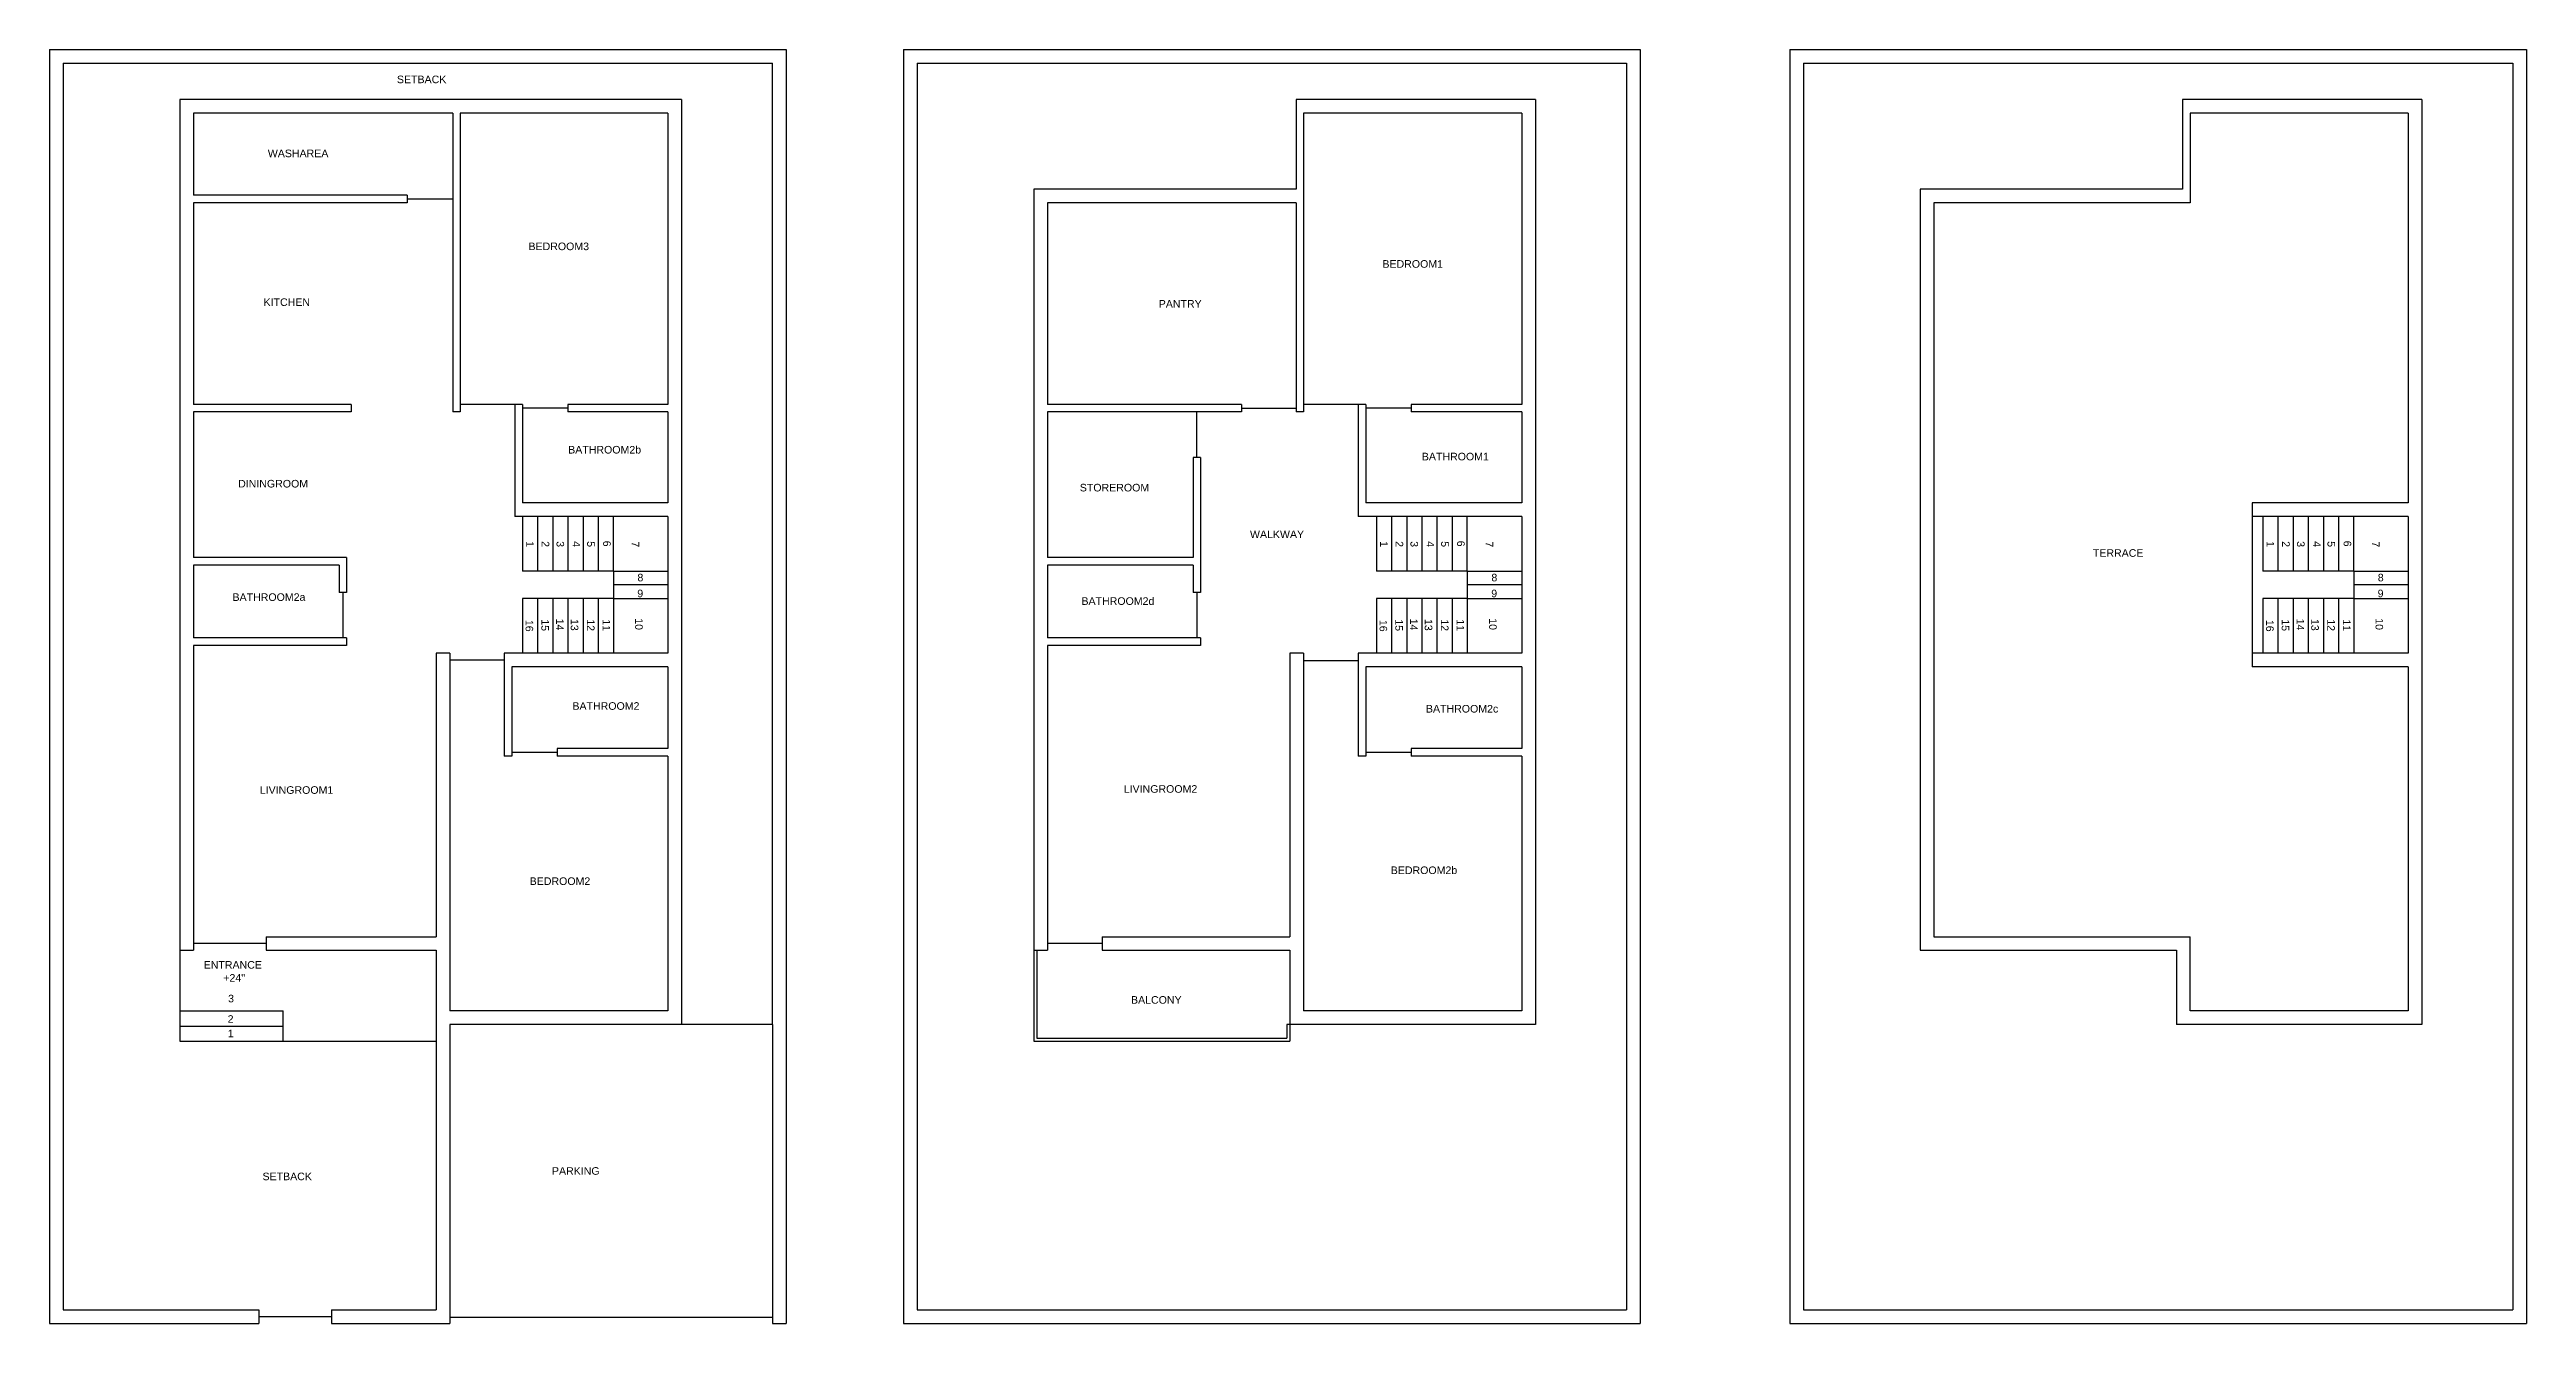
# Model space of a CAD drawing. Header units: inches. Extents: x 1104 to 2738, y -825 to 15.
import ezdxf

# ---------------------------------------------------------------- set-up
doc = ezdxf.new("R2010")
doc.units = ezdxf.units.IN
doc.header["$MEASUREMENT"] = 0
for name, color, linetype in [('Balcony', 7, 'Continuous'), ('BathRoom1', 7, 'Continuous'), ('BathRoom2', 7, 'Continuous'), ('BathRoom2a', 7, 'Continuous'), ('BathRoom2b', 7, 'Continuous'), ('BathRoom2c', 7, 'Continuous'), ('BathRoom2d', 7, 'Continuous'), ('BedRoom1', 7, 'Continuous'), ('BedRoom2', 7, 'Continuous'), ('BedRoom2b', 7, 'Continuous'), ('BedRoom3', 7, 'Continuous'), ('Boundary', 7, 'Continuous'), ('DiningRoom', 7, 'Continuous'), ('Door2.6fD.Panel', 7, 'Continuous'), ('Door3fD.Panel', 7, 'Continuous'), ('Door4fD.Panel', 7, 'Continuous'), ('Entrance_Staircase', 7, 'Continuous'), ('Kitchen', 7, 'Continuous'), ('LivingRoom1', 7, 'Continuous'), ('LivingRoom2', 7, 'Continuous'), ('Main_gate', 7, 'Continuous'), ('Pantry', 7, 'Continuous'), ('Parking', 7, 'Continuous'), ('Setback', 7, 'Continuous'), ('Staircase', 7, 'Continuous'), ('Staircase_innerwall', 7, 'Continuous'), ('Staircase_outertwall', 7, 'Continuous'), ('StoreRoom', 7, 'Continuous'), ('WashArea', 7, 'Continuous')]:
    doc.layers.add(name, color=color, linetype=linetype)
doc.layers.add('Terrace', color=7, linetype='Continuous', plot=False)
doc.layers.add('WalkWay', color=7, linetype='Continuous', plot=False)
doc.styles.get("Standard").update_dxf_attribs({"font": 'Arial.ttf'})

msp = doc.modelspace()

# ---------------------------------------------------------------- linework, layer by layer
for p, q in [((1374.9, -223.6), (1369.9, -223.6)), ((1410.9, -218.6), (1410.9, -292.6)), ((1890.4, -218.6), (1890.4, -223.6)), ((1863.4, -372.6), (1863.4, -377.6)), ((1367.9, -382.6), (1358.9, -382.6)), ((1403.9, -382.6), (1403.9, -450.6)), ((2002.4, -445.6), (2002.4, -450.6))]:
    msp.add_line(p, q)
at = {"layer": 'Balcony'}
for p, q in [((1753.4, -578.6), (1762.4, -578.6)), ((1753.4, -578.6), (1753.4, -638.6)), ((1755.4, -578.6), (1755.4, -636.6)), ((1798.4, -578.6), (1922.4, -578.6)), ((1922.4, -578.6), (1922.4, -627.6)), ((1755.4, -636.6), (1920.4, -636.6)), ((1920.4, -627.6), (1920.4, -636.6)), ((1922.4, -627.6), (1922.4, -638.6)), ((1753.4, -638.6), (1922.4, -638.6))]:
    msp.add_line(p, q, dxfattribs=at)
at = {"layer": 'BathRoom1'}
for p, q in [((1972.4, -218.6), (1967.4, -218.6)), ((1972.4, -218.6), (1972.4, -283.6)), ((2002.4, -218.6), (2002.4, -223.6)), ((2075.4, -223.6), (2002.4, -223.6)), ((2075.4, -223.6), (2075.4, -283.6)), ((2075.4, -283.6), (1972.4, -283.6))]:
    msp.add_line(p, q, dxfattribs=at)
at = {"layer": 'BathRoom2'}
for p, q in [((1511.9, -391.6), (1408.9, -391.6)), ((1408.9, -391.6), (1408.9, -450.6)), ((1511.9, -391.6), (1511.9, -445.6)), ((1511.9, -445.6), (1438.9, -445.6)), ((1438.9, -445.6), (1438.9, -450.6))]:
    msp.add_line(p, q, dxfattribs=at)
at = {"layer": 'BathRoom2a'}
for p, q in [((1294.9, -324.6), (1198.9, -324.6)), ((1198.9, -324.6), (1198.9, -372.6)), ((1294.9, -324.6), (1294.9, -342.6)), ((1299.9, -342.6), (1294.9, -342.6)), ((1299.9, -372.6), (1198.9, -372.6))]:
    msp.add_line(p, q, dxfattribs=at)
at = {"layer": 'BathRoom2b'}
for p, q in [((1415.9, -218.6), (1415.9, -283.6)), ((1511.9, -223.6), (1445.9, -223.6)), ((1511.9, -223.6), (1511.9, -283.6)), ((1511.9, -283.6), (1415.9, -283.6))]:
    msp.add_line(p, q, dxfattribs=at)
at = {"layer": 'BathRoom2c'}
for p, q in [((1967.4, -382.6), (1967.4, -450.6)), ((1972.4, -391.6), (1972.4, -450.6)), ((2075.4, -391.6), (1972.4, -391.6)), ((2075.4, -391.6), (2075.4, -445.6)), ((2075.4, -445.6), (2002.4, -445.6))]:
    msp.add_line(p, q, dxfattribs=at)
at = {"layer": 'BathRoom2d'}
for p, q in [((1858.4, -324.6), (1762.4, -324.6)), ((1762.4, -324.6), (1762.4, -372.6)), ((1858.4, -324.6), (1858.4, -342.6)), ((1863.4, -342.6), (1858.4, -342.6)), ((1863.4, -372.6), (1762.4, -372.6))]:
    msp.add_line(p, q, dxfattribs=at)
at = {"layer": 'BedRoom1'}
for p, q in [((1931.4, -26.6), (1931.4, -223.6)), ((2075.4, -26.6), (1931.4, -26.6)), ((2075.4, -26.6), (2075.4, -218.6)), ((2075.4, -218.6), (2002.4, -218.6))]:
    msp.add_line(p, q, dxfattribs=at)
at = {"layer": 'BedRoom2'}
for p, q in [((1367.9, -382.6), (1367.9, -618.6)), ((1408.9, -450.6), (1403.9, -450.6)), ((1511.9, -450.6), (1438.9, -450.6)), ((1511.9, -450.6), (1511.9, -618.6)), ((1511.9, -618.6), (1367.9, -618.6))]:
    msp.add_line(p, q, dxfattribs=at)
at = {"layer": 'BedRoom2b'}
for p, q in [((1931.4, -382.6), (1931.4, -618.6)), ((1972.4, -450.6), (1967.4, -450.6)), ((2075.4, -450.6), (2002.4, -450.6)), ((2075.4, -450.6), (2075.4, -618.6)), ((2075.4, -618.6), (1931.4, -618.6))]:
    msp.add_line(p, q, dxfattribs=at)
at = {"layer": 'BedRoom3'}
for p, q in [((1511.9, -26.6), (1374.9, -26.6)), ((1374.9, -26.6), (1374.9, -223.6)), ((1511.9, -26.6), (1511.9, -218.6)), ((1415.9, -218.6), (1410.9, -218.6)), ((1511.9, -218.6), (1445.9, -218.6)), ((1445.9, -218.6), (1445.9, -223.6))]:
    msp.add_line(p, q, dxfattribs=at)
at = {"layer": 'Boundary'}
for p, q in [((1103.9, 15.4), (1589.9, 15.4)), ((1103.9, 15.4), (1103.9, -824.6)), ((1589.9, 15.4), (1589.9, -824.6)), ((1667.4, 15.4), (2153.4, 15.4)), ((1667.4, 15.4), (1667.4, -824.6)), ((1676.4, 6.4), (2144.4, 6.4)), ((1676.4, 6.4), (1676.4, -815.6)), ((2144.4, 6.4), (2144.4, -815.6)), ((2153.4, 15.4), (2153.4, -824.6)), ((2252.3, 15.4), (2738.3, 15.4)), ((2252.3, 15.4), (2252.3, -824.6)), ((2261.3, 6.4), (2729.3, 6.4)), ((2261.3, 6.4), (2261.3, -815.6)), ((2729.3, 6.4), (2729.3, -815.6)), ((2738.3, 15.4), (2738.3, -824.6)), ((1926.4, -17.6), (1926.4, -76.6)), ((2084.4, -17.6), (1926.4, -17.6)), ((2084.4, -17.6), (2084.4, -627.6)), ((2511.3, -17.6), (2511.3, -76.6)), ((2669.3, -17.6), (2511.3, -17.6)), ((2669.3, -17.6), (2669.3, -627.6)), ((1926.4, -76.6), (1753.4, -76.6)), ((1753.4, -76.6), (1753.4, -578.6)), ((2511.3, -76.6), (2338.3, -76.6)), ((2338.3, -76.6), (2338.3, -578.6)), ((2338.3, -578.6), (2507.3, -578.6)), ((2507.3, -578.6), (2507.3, -627.6)), ((2084.4, -627.6), (1920.4, -627.6)), ((2669.3, -627.6), (2507.3, -627.6)), ((1676.4, -815.6), (2144.4, -815.6)), ((2261.3, -815.6), (2729.3, -815.6)), ((1103.9, -824.6), (1241.9, -824.6)), ((1289.9, -824.6), (1367.9, -824.6)), ((1580.9, -824.6), (1589.9, -824.6)), ((1667.4, -824.6), (2153.4, -824.6)), ((2252.3, -824.6), (2738.3, -824.6))]:
    msp.add_line(p, q, dxfattribs=at)
at = {"layer": 'DiningRoom'}
for p, q in [((1302.9, -223.6), (1198.9, -223.6)), ((1198.9, -223.6), (1198.9, -319.6)), ((1299.9, -319.6), (1198.9, -319.6)), ((1299.9, -319.6), (1299.9, -342.6))]:
    msp.add_line(p, q, dxfattribs=at)
at = {"layer": 'Door2.6fD.Panel'}
for p, q in [((1339.9, -83.1), (1369.9, -83.1)), ((1445.9, -221.1), (1415.9, -221.1)), ((1860.9, -253.6), (1860.9, -223.6)), ((2002.4, -221.1), (1972.4, -221.1)), ((1297.4, -342.6), (1297.4, -372.6)), ((1860.9, -342.6), (1860.9, -372.6)), ((1438.9, -448.1), (1408.9, -448.1)), ((2002.4, -448.1), (1972.4, -448.1))]:
    msp.add_line(p, q, dxfattribs=at)
at = {"layer": 'Door3fD.Panel'}
for p, q in [((1410.9, -218.6), (1374.9, -218.6)), ((1890.4, -221.1), (1926.4, -221.1)), ((1967.4, -218.6), (1931.4, -218.6)), ((1403.9, -387.2), (1367.9, -387.2)), ((1967.4, -387.8), (1931.4, -387.8)), ((1798.4, -574.1), (1762.4, -574.1))]:
    msp.add_line(p, q, dxfattribs=at)
at = {"layer": 'Door4fD.Panel'}
for p, q in [((1246.9, -574.1), (1198.9, -574.1)), ((1241.9, -820.1), (1289.9, -820.1))]:
    msp.add_line(p, q, dxfattribs=at)
at = {"layer": 'Entrance_Staircase'}
for p, q in [((1189.9, -578.6), (1198.9, -578.6)), ((1189.9, -578.6), (1189.9, -638.6)), ((1246.9, -578.6), (1358.9, -578.6)), ((1358.9, -578.6), (1358.9, -638.6)), ((1189.9, -618.6), (1258, -618.6)), ((1258, -638.6), (1258, -618.6)), ((1189.9, -628.6), (1258, -628.6))]:
    msp.add_line(p, q, dxfattribs=at)
at = {"layer": 'Kitchen'}
for p, q in [((1339.9, -85.6), (1198.9, -85.6)), ((1198.9, -85.6), (1198.9, -218.6)), ((1369.9, -85.6), (1369.9, -223.6)), ((1302.9, -218.6), (1198.9, -218.6)), ((1302.9, -218.6), (1302.9, -223.6))]:
    msp.add_line(p, q, dxfattribs=at)
at = {"layer": 'LivingRoom1'}
for p, q in [((1299.9, -372.6), (1299.9, -377.6)), ((1299.9, -377.6), (1198.9, -377.6)), ((1198.9, -377.6), (1198.9, -578.6)), ((1358.9, -382.6), (1358.9, -569.6)), ((1246.9, -569.6), (1358.9, -569.6)), ((1246.9, -569.6), (1246.9, -578.6))]:
    msp.add_line(p, q, dxfattribs=at)
at = {"layer": 'LivingRoom2'}
for p, q in [((1863.4, -377.6), (1762.4, -377.6)), ((1762.4, -377.6), (1762.4, -578.6)), ((1922.4, -382.6), (1922.4, -569.6)), ((1798.4, -569.6), (1798.4, -578.6)), ((1798.4, -569.6), (1922.4, -569.6))]:
    msp.add_line(p, q, dxfattribs=at)
at = {"layer": 'Main_gate'}
msp.add_line((1367.9, -820.6), (1580.9, -820.6), dxfattribs=at)
at = {"layer": 'Pantry'}
for p, q in [((1926.4, -85.6), (1762.4, -85.6)), ((1762.4, -85.6), (1762.4, -218.6)), ((1926.4, -85.6), (1926.4, -223.6)), ((1890.4, -218.6), (1762.4, -218.6))]:
    msp.add_line(p, q, dxfattribs=at)
at = {"layer": 'Parking'}
for p, q in [((1580.9, -627.6), (1367.9, -627.6)), ((1367.9, -627.6), (1367.9, -824.6)), ((1580.9, -627.6), (1580.9, -824.6))]:
    msp.add_line(p, q, dxfattribs=at)
at = {"layer": 'Setback'}
for p, q in [((1112.9, 6.4), (1112.9, -815.6)), ((1112.9, 6.4), (1580.9, 6.4)), ((1580.9, -627.6), (1580.9, 6.4)), ((1520.9, -17.6), (1189.9, -17.6)), ((1189.9, -17.6), (1189.9, -578.6)), ((1520.9, -17.6), (1520.9, -627.6)), ((1189.9, -638.6), (1358.9, -638.6)), ((1358.9, -638.6), (1358.9, -815.6)), ((1112.9, -815.6), (1241.9, -815.6)), ((1241.9, -815.6), (1241.9, -824.6)), ((1289.9, -815.6), (1358.9, -815.6)), ((1289.9, -815.6), (1289.9, -824.6))]:
    msp.add_line(p, q, dxfattribs=at)
at = {"layer": 'Staircase'}
for p, q in [((1415.9, -292.6), (1415.9, -328.6)), ((1425.9, -292.6), (1425.9, -328.6)), ((1435.9, -292.6), (1435.9, -328.6)), ((1445.9, -292.6), (1445.9, -328.6)), ((1455.9, -292.6), (1455.9, -328.6)), ((1465.9, -292.6), (1465.9, -328.6)), ((1475.9, -328.6), (1475.9, -292.6)), ((2075.4, -292.6), (1967.4, -292.6)), ((1979.4, -292.6), (1979.4, -328.6)), ((1989.4, -292.6), (1989.4, -328.6)), ((1999.4, -292.6), (1999.4, -328.6)), ((2009.4, -292.6), (2009.4, -328.6)), ((2019.4, -292.6), (2019.4, -328.6)), ((2029.4, -292.6), (2029.4, -328.6)), ((2039.4, -328.6), (2039.4, -292.6)), ((2075.4, -292.6), (2075.4, -382.6)), ((2557.3, -283.6), (2557.3, -292.6)), ((2660.3, -292.6), (2557.3, -292.6)), ((2557.3, -292.6), (2557.3, -382.6)), ((2564.3, -292.6), (2564.3, -328.6)), ((2574.3, -292.6), (2574.3, -328.6)), ((2584.3, -292.6), (2584.3, -328.6)), ((2594.3, -292.6), (2594.3, -328.6)), ((2604.3, -292.6), (2604.3, -328.6)), ((2614.3, -292.6), (2614.3, -328.6)), ((2624.3, -328.6), (2624.3, -292.6)), ((2660.3, -292.6), (2660.3, -382.6)), ((1475.9, -328.6), (1475.9, -346.6)), ((1475.9, -328.6), (1511.9, -328.6)), ((1511.9, -337.6), (1475.9, -337.6)), ((2039.4, -328.6), (2039.4, -346.6)), ((2039.4, -328.6), (2075.4, -328.6)), ((2075.4, -337.6), (2039.4, -337.6)), ((2624.3, -328.6), (2624.3, -346.6)), ((2624.3, -328.6), (2660.3, -328.6)), ((2660.3, -337.6), (2624.3, -337.6)), ((1415.9, -346.6), (1415.9, -382.6)), ((1425.9, -346.6), (1425.9, -382.6)), ((1435.9, -346.6), (1435.9, -382.6)), ((1445.9, -346.6), (1445.9, -382.6)), ((1455.9, -346.6), (1455.9, -382.6)), ((1465.9, -346.6), (1465.9, -382.6)), ((1475.9, -346.6), (1511.9, -346.6)), ((1475.9, -346.6), (1475.9, -382.6)), ((1979.4, -346.6), (1979.4, -382.6)), ((1989.4, -346.6), (1989.4, -382.6)), ((1999.4, -346.6), (1999.4, -382.6)), ((2009.4, -346.6), (2009.4, -382.6)), ((2019.4, -346.6), (2019.4, -382.6)), ((2029.4, -346.6), (2029.4, -382.6)), ((2039.4, -346.6), (2075.4, -346.6)), ((2039.4, -346.6), (2039.4, -382.6)), ((2564.3, -346.6), (2564.3, -382.6)), ((2574.3, -346.6), (2574.3, -382.6)), ((2584.3, -346.6), (2584.3, -382.6)), ((2594.3, -346.6), (2594.3, -382.6)), ((2604.3, -346.6), (2604.3, -382.6)), ((2614.3, -346.6), (2614.3, -382.6)), ((2624.3, -346.6), (2660.3, -346.6)), ((2624.3, -346.6), (2624.3, -382.6)), ((2075.4, -382.6), (1967.4, -382.6)), ((2660.3, -382.6), (2557.3, -382.6)), ((2557.3, -382.6), (2557.3, -391.6))]:
    msp.add_line(p, q, dxfattribs=at)
at = {"layer": 'Staircase_innerwall'}
for p, q in [((1475.9, -328.6), (1415.9, -328.6)), ((1475.9, -328.6), (1475.9, -346.6)), ((2039.4, -328.6), (1979.4, -328.6)), ((2039.4, -328.6), (2039.4, -346.6)), ((2624.3, -328.6), (2564.3, -328.6)), ((2624.3, -328.6), (2624.3, -346.6)), ((1475.9, -346.6), (1415.9, -346.6)), ((2039.4, -346.6), (1979.4, -346.6)), ((2624.3, -346.6), (2564.3, -346.6))]:
    msp.add_line(p, q, dxfattribs=at)
at = {"layer": 'Staircase_outertwall'}
for p, q in [((1511.9, -292.6), (1410.9, -292.6)), ((1511.9, -292.6), (1511.9, -382.6)), ((1511.9, -382.6), (1403.9, -382.6))]:
    msp.add_line(p, q, dxfattribs=at)
at = {"layer": 'StoreRoom'}
for p, q in [((1890.4, -223.6), (1762.4, -223.6)), ((1762.4, -223.6), (1762.4, -319.6)), ((1863.4, -253.6), (1858.4, -253.6)), ((1858.4, -253.6), (1858.4, -319.6)), ((1858.4, -319.6), (1762.4, -319.6))]:
    msp.add_line(p, q, dxfattribs=at)
at = {"layer": 'Terrace'}
for p, q in [((2660.3, -26.6), (2516.3, -26.6)), ((2516.3, -26.6), (2516.3, -85.6)), ((2660.3, -26.6), (2660.3, -283.6)), ((2516.3, -85.6), (2347.3, -85.6)), ((2347.3, -85.6), (2347.3, -569.6)), ((2660.3, -283.6), (2557.3, -283.6)), ((2660.3, -391.6), (2557.3, -391.6)), ((2660.3, -391.6), (2660.3, -618.6)), ((2347.3, -569.6), (2516.3, -569.6)), ((2516.3, -618.6), (2516.3, -569.6)), ((2660.3, -618.6), (2516.3, -618.6))]:
    msp.add_line(p, q, dxfattribs=at)
at = {"layer": 'WalkWay'}
for p, q in [((1931.4, -223.6), (1926.4, -223.6)), ((1967.4, -218.6), (1967.4, -292.6)), ((1863.4, -253.6), (1863.4, -342.6)), ((1931.4, -382.6), (1922.4, -382.6))]:
    msp.add_line(p, q, dxfattribs=at)
at = {"layer": 'WashArea'}
for p, q in [((1198.9, -26.6), (1198.9, -80.6)), ((1369.9, -26.6), (1198.9, -26.6)), ((1369.9, -26.6), (1369.9, -85.6)), ((1339.9, -80.6), (1198.9, -80.6)), ((1339.9, -80.6), (1339.9, -85.6))]:
    msp.add_line(p, q, dxfattribs=at)

# ---------------------------------------------------------------- texts
at = {"layer": 'Balcony', "insert": (1817.5, -608.8), "char_height": 5, "width": 33.942, "attachment_point": 1}
msp.add_mtext('BALCONY', dxfattribs=at)
at = {"layer": 'BathRoom1', "insert": (2009.4, -250.5), "char_height": 5, "width": 33.801, "attachment_point": 1}
msp.add_mtext('BATHROOM1', dxfattribs=at)
at = {"layer": 'BathRoom2', "insert": (1448.9, -415), "char_height": 5, "width": 33.942, "attachment_point": 1}
msp.add_mtext('BATHROOM2', dxfattribs=at)
at = {"layer": 'BathRoom2a', "insert": (1224.6, -343.2), "char_height": 5, "width": 33.942, "attachment_point": 1}
msp.add_mtext('BATHROOM2a', dxfattribs=at)
at = {"layer": 'BathRoom2b', "insert": (1446.1, -246), "char_height": 5, "width": 33.942, "attachment_point": 1}
msp.add_mtext('BATHROOM2b', dxfattribs=at)
at = {"layer": 'BathRoom2c', "insert": (2012.1, -416.8), "char_height": 5, "width": 33.942, "attachment_point": 1}
msp.add_mtext('BATHROOM2c', dxfattribs=at)
at = {"layer": 'BathRoom2d', "insert": (1784.8, -345.8), "char_height": 5, "width": 33.942, "attachment_point": 1}
msp.add_mtext('BATHROOM2d', dxfattribs=at)
at = {"layer": 'BedRoom1', "insert": (1983.4, -123.5), "char_height": 5, "width": 33.942, "attachment_point": 1}
msp.add_mtext('BEDROOM1', dxfattribs=at)
at = {"layer": 'BedRoom2', "insert": (1420.7, -530.5), "char_height": 5, "width": 33.942, "attachment_point": 1}
msp.add_mtext('BEDROOM2', dxfattribs=at)
at = {"layer": 'BedRoom2b', "insert": (1988.9, -523.3), "char_height": 5, "width": 33.942, "attachment_point": 1}
msp.add_mtext('BEDROOM2b', dxfattribs=at)
at = {"layer": 'BedRoom3', "insert": (1419.9, -111.9), "char_height": 5, "width": 33.942, "attachment_point": 1}
msp.add_mtext('BEDROOM3', dxfattribs=at)
at = {"layer": 'DiningRoom', "insert": (1228.3, -268.4), "char_height": 5, "width": 44.953, "attachment_point": 1}
msp.add_mtext('DININGROOM', dxfattribs=at)
at = {"layer": 'Entrance_Staircase', "char_height": 5, "width": 33.942, "attachment_point": 1}
for s, insert in [('ENTRANCE', (1205.6, -585.7)), ("+24''", (1218.5, -594.3)), ('3', (1221.7, -607.9)), ('2', (1221.4, -621.4)), ('1', (1221.5, -630.9))]:
    msp.add_mtext(s, dxfattribs=dict(at, insert=insert))
at = {"layer": 'Kitchen', "insert": (1245.1, -148.7), "char_height": 5, "width": 33.942, "attachment_point": 1}
msp.add_mtext('KITCHEN', dxfattribs=at)
at = {"layer": 'LivingRoom1', "insert": (1242.6, -470.4), "char_height": 5, "width": 33.942, "attachment_point": 1}
msp.add_mtext('LIVINGROOM1', dxfattribs=at)
at = {"layer": 'LivingRoom2', "insert": (1812.7, -469.7), "char_height": 5, "width": 33.942, "attachment_point": 1}
msp.add_mtext('LIVINGROOM2', dxfattribs=at)
at = {"layer": 'Pantry', "insert": (1835.8, -149.8), "char_height": 5, "width": 89.618, "attachment_point": 1}
msp.add_mtext('PANTRY', dxfattribs=at)
at = {"layer": 'Parking', "insert": (1435.4, -721.6), "char_height": 5, "width": 33.942, "attachment_point": 1}
msp.add_mtext('PARKING', dxfattribs=at)
at = {"layer": 'Setback', "char_height": 5, "width": 33.942, "attachment_point": 1}
for insert in [(1333.1, -1.8), (1244.4, -725.2)]:
    msp.add_mtext('SETBACK', dxfattribs=dict(at, insert=insert))
at = {"layer": 'Staircase', "char_height": 5, "width": 33.942, "attachment_point": 1, "rotation": 270}
for s, insert in [('1', (1423.4, -308.8)), ('2', (1433.6, -308.8)), ('3', (1443.4, -308.8)), ('4', (1454, -308.8)), ('5', (1463.6, -308.8)), ('6', (1474.2, -308.5)), ('7', (1493, -309)), ('1', (1986.9, -308.8)), ('2', (1997.1, -308.8)), ('3', (2006.9, -308.8)), ('4', (2017.5, -308.8)), ('5', (2027.1, -308.8)), ('6', (2037.7, -308.5)), ('7', (2056.5, -309)), ('1', (2571.8, -308.8)), ('2', (2582.1, -308.8)), ('3', (2591.9, -308.8)), ('4', (2602.5, -308.8)), ('5', (2612, -308.8)), ('6', (2622.7, -308.5)), ('7', (2641.4, -309)), ('16', (1423, -360.7)), ('15', (1433.4, -360.3)), ('14', (1443.1, -359.9)), ('13', (1452.8, -360.1)), ('12', (1463.5, -360.3)), ('11', (1473.8, -360.3)), ('10', (1495.3, -359.6)), ('16', (1986.5, -360.7)), ('15', (1996.9, -360.3)), ('14', (2006.6, -359.9)), ('13', (2016.3, -360.1)), ('12', (2027, -360.3)), ('11', (2037.3, -360.3)), ('10', (2058.8, -359.6)), ('16', (2571.5, -360.7)), ('15', (2581.8, -360.3)), ('14', (2591.6, -359.9)), ('13', (2601.3, -360.1)), ('12', (2611.9, -360.3)), ('11', (2622.2, -360.3)), ('10', (2643.7, -359.6))]:
    msp.add_mtext(s, dxfattribs=dict(at, insert=insert))
at = {"layer": 'Staircase', "char_height": 5, "width": 33.942, "attachment_point": 1}
for s, insert in [('9', (1491.7, -340.8)), ('8', (1491.8, -330.3)), ('9', (2055.2, -340.8)), ('8', (2055.3, -330.3)), ('8', (2640.2, -330.3)), ('9', (2640.1, -340.8))]:
    msp.add_mtext(s, dxfattribs=dict(at, insert=insert))
at = {"layer": 'StoreRoom', "insert": (1783.7, -271), "char_height": 5, "width": 44.953, "attachment_point": 1}
msp.add_mtext('STOREROOM', dxfattribs=at)
at = {"layer": 'Terrace', "insert": (2452.2, -314.1), "char_height": 5, "width": 33.801, "attachment_point": 1}
msp.add_mtext('TERRACE', dxfattribs=at)
at = {"layer": 'WalkWay', "insert": (1896, -301.8), "char_height": 5, "width": 33.942, "attachment_point": 1}
msp.add_mtext('WALKWAY', dxfattribs=at)
at = {"layer": 'WashArea', "insert": (1247.9, -50.6), "char_height": 5, "width": 33.942, "attachment_point": 1}
msp.add_mtext('WASHAREA', dxfattribs=at)

doc.saveas('drawing.dxf')
